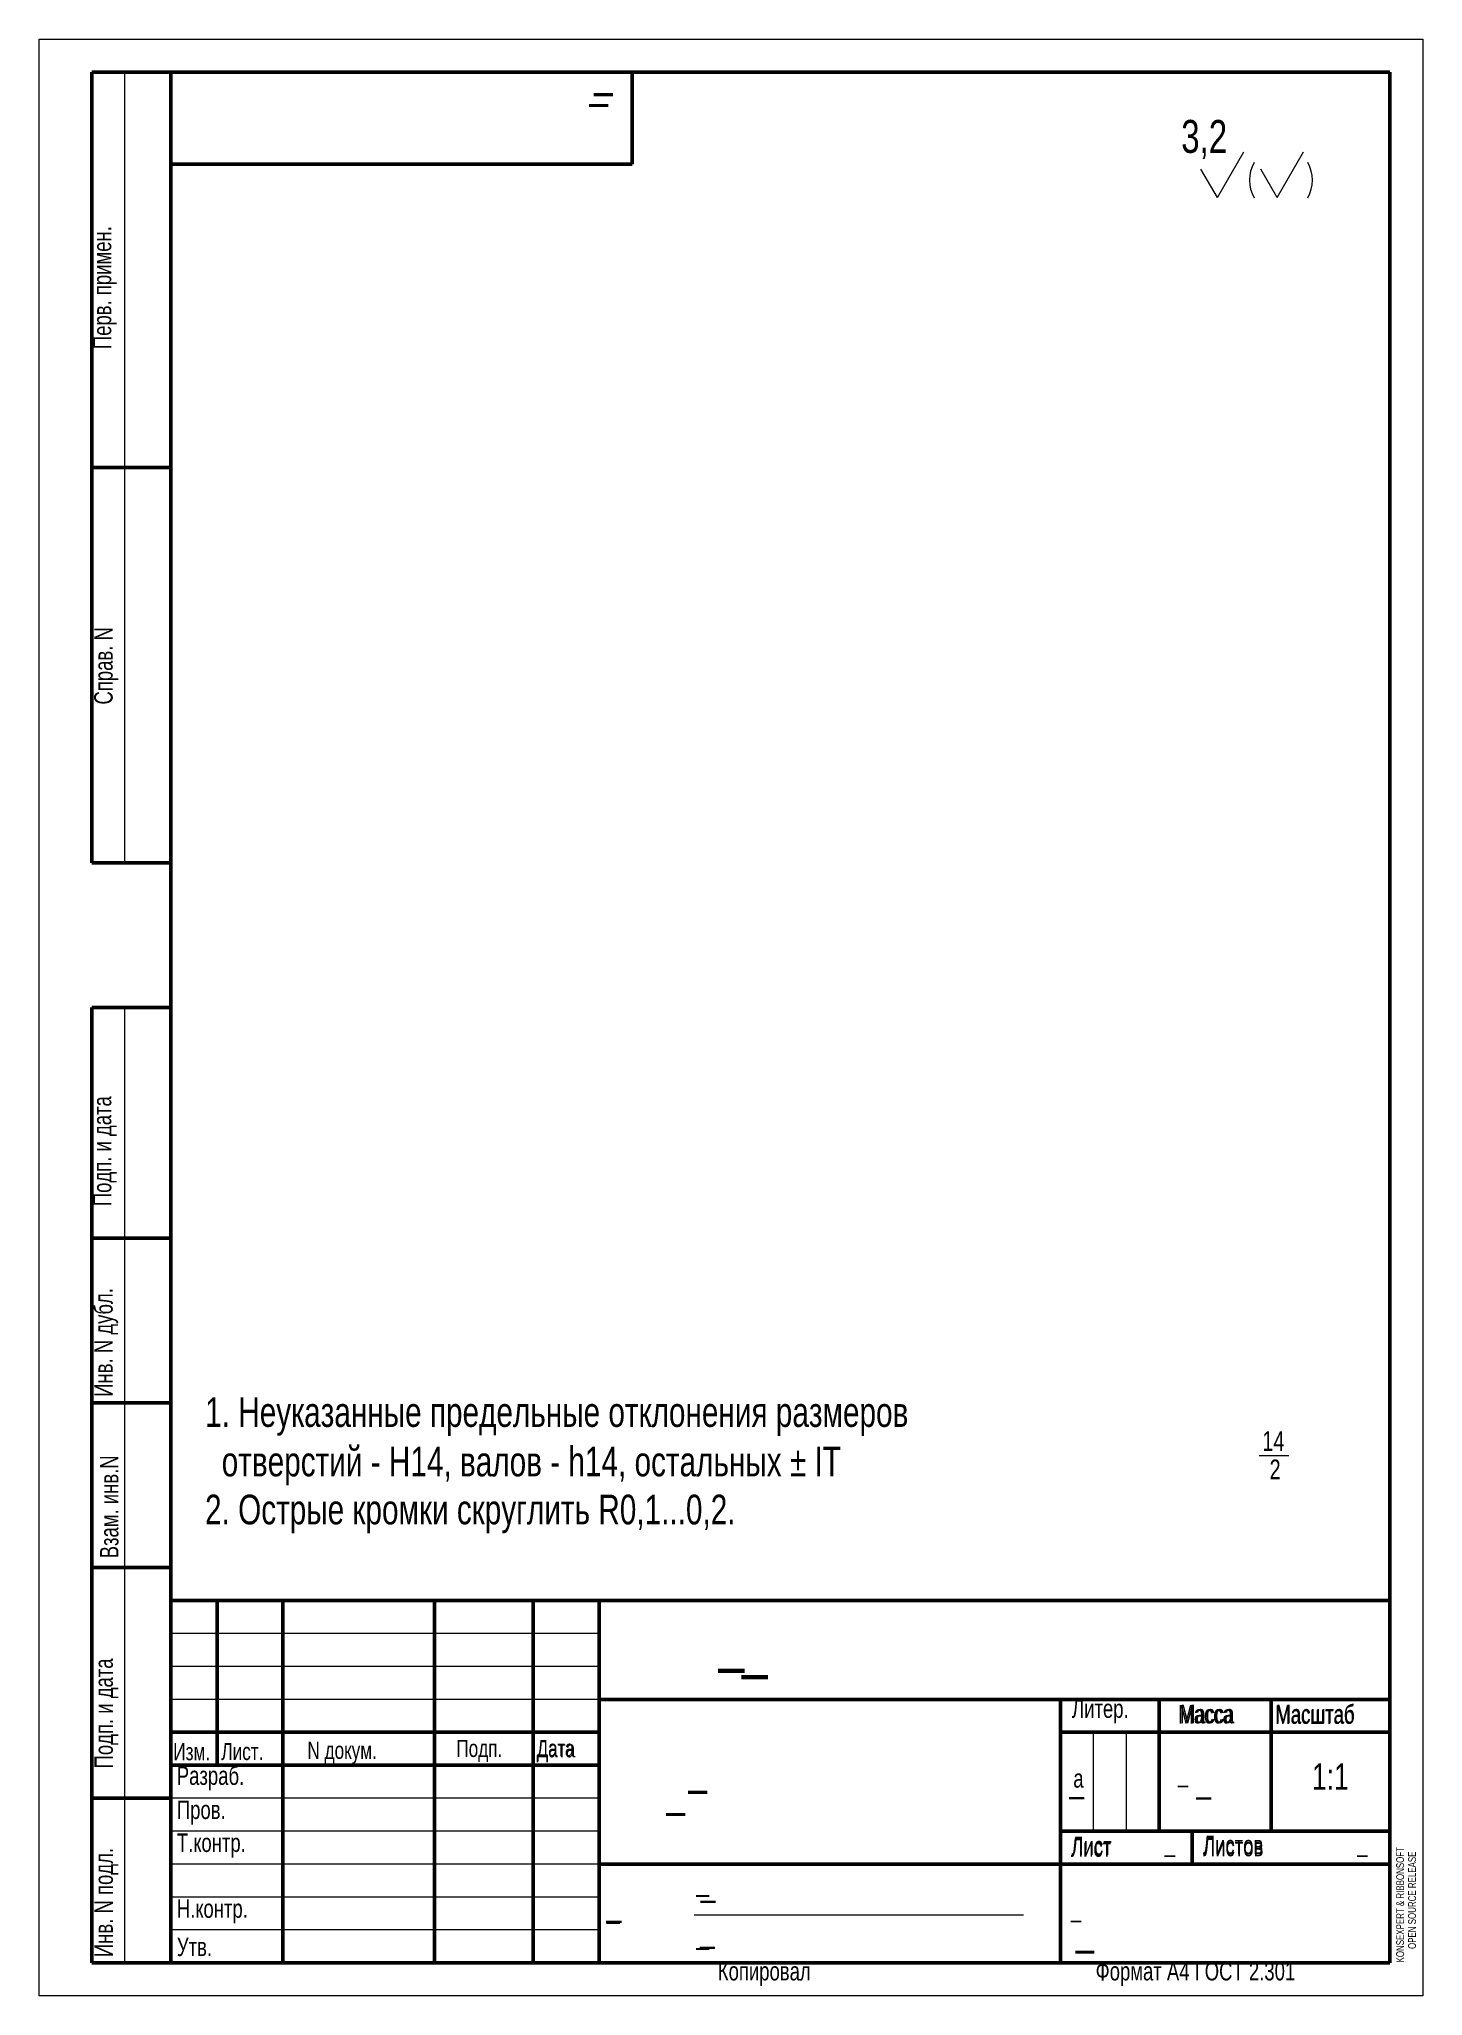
# Model space of a CAD drawing. Header units: millimetres. Extents: x 0 to 210, y 0 to 297.
import ezdxf

# ---------------------------------------------------------------- set-up
doc = ezdxf.new("R2010")
doc.units = ezdxf.units.MM
doc.layers.get('0').update_dxf_attribs({"linetype": 'CONTINUOUS'})
doc.styles.get("Standard").update_dxf_attribs({"font": 'txt', "width": 0.75})

msp = doc.modelspace()

# ---------------------------------------------------------------- linework, layer by layer
at = {"linetype": 'CONTINUOUS', "lineweight": 18}
for p, q in [((0, 297), (210, 297)), ((0, 0), (0, 297)), ((210, 297), (210, 0)), ((13, 172), (13, 292)), ((178.82, 272.94), (182.82, 279.87)), ((187.89, 272.94), (191.89, 279.87)), ((178.82, 272.94), (176.32, 277.27)), ((187.89, 272.94), (185.39, 277.27)), ((13, 5), (13, 150)), ((85, 55), (20, 55)), ((85, 50), (20, 50)), ((85, 45), (20, 45)), ((160, 25), (160, 40)), ((165, 25), (165, 40)), ((85, 30), (20, 30)), ((85, 25), (20, 25)), ((85, 20), (20, 20)), ((85, 15), (20, 15)), ((99.41, 12.32), (149.41, 12.32)), ((85, 10), (20, 10)), ((210, 0), (0, 0))]:
    msp.add_line(p, q, dxfattribs=at)
at = {"linetype": 'CONTINUOUS', "lineweight": 50}
for p, q in [((20, 292), (8, 292)), ((8, 172), (8, 292)), ((20, 292), (205, 292)), ((20, 5), (20, 292)), ((90, 278), (90, 292)), ((205, 292), (205, 5)), ((20, 278), (90, 278)), ((20, 232), (8, 232)), ((20, 172), (8, 172)), ((20, 150), (8, 150)), ((8, 5), (8, 150)), ((20, 115), (8, 115)), ((20, 90), (8, 90)), ((20, 65), (8, 65)), ((205, 60), (20, 60)), ((27, 35), (27, 60)), ((37, 5), (37, 60)), ((60, 5), (60, 60)), ((75, 5), (75, 60)), ((85, 5), (85, 60)), ((205, 45), (85, 45)), ((155, 5), (155, 45)), ((170, 25), (170, 45)), ((187, 25), (187, 45)), ((85, 40), (20, 40)), ((205, 40), (155, 40)), ((85, 35), (20, 35)), ((20, 30), (8, 30)), ((205, 25), (155, 25)), ((175, 20), (175, 25)), ((205, 20), (85, 20)), ((20, 5), (8, 5)), ((205, 5), (20, 5))]:
    msp.add_line(p, q, dxfattribs=at)
at = {"color": 7, "linetype": 'CONTINUOUS', "lineweight": 18}
msp.add_line((185.14, 82), (189.65, 82), dxfattribs=at)
at = {"linetype": 'CONTINUOUS', "lineweight": 18}
for centre, start, end in [((189.01, 275.59), 149.9899, 210.0101), ((187.91, 275.59), 329.9899, 30.0101)]:
    msp.add_arc(centre, 5.33, start, end, dxfattribs=at)

# ---------------------------------------------------------------- texts
at = {"linetype": 'CONTINUOUS', "lineweight": 18, "width": 100}
for s, insert, char_height, attachment_point, rotation in [('_', (87.01, 288.8), 5, 7, 180), ('_', (86.29, 287.17), 5, 7, 180), ('Перв.\\~примен.', (11.79, 249.95), 2.8, 7, 90), ('Справ.\\~N', (12, 196), 2.8, 7, 90), ('Подп.\\~и\\~дата', (11.76, 119.86), 2.8, 7, 90), ('Инв.\\~N\\~дубл.', (12, 90.93), 2.8, 7, 90), ('Взам.\\~инв.N', (9.23, 66.41), 2.8, 1, 90), ('Подп.\\~и\\~дата', (12, 34.52), 2.8, 7, 90), ('Инв.\\~N\\~подл.', (12, 5.88), 2.8, 7, 90), ('KONSEXPERT\\~&\\~RIBBONSOFT', (205.95, 5.07), 1.2, 1, 90), ('OPEN\\~SOURCE\\~RELEASE', (207.76, 7.12), 1.2, 1, 90)]:
    msp.add_mtext(s, dxfattribs=dict(at, insert=insert, char_height=char_height, attachment_point=attachment_point, rotation=rotation))
for s, insert, char_height, attachment_point in [('3,2', (173.33, 284.73), 5, 1), ('1.\\~Неуказанные\\~предельные\\~отклонения\\~размеров\\P\\~\\~отверстий\\~-\\~Н14,\\~валов\\~-\\~h14,\\~остальных\\~%%p\\~IT', (25.2, 90.86), 4.5, 1), ('14', (185.64, 82.71), 3, 7), ('2', (186.74, 78.41), 3, 7), ('2.\\~Острые\\~кромки\\~скруглить\\~R0,1...0,2.', (25.18, 76.07), 4.5, 1), ('_', (103.11, 49.01), 7, 7), ('_', (106.65, 48.05), 7, 7), ('Литер.', (156.75, 41.35), 2.8, 7), ('Масса', (172.88, 41.3), 2.8, 7), ('Масса', (173.14, 41.35), 2.8, 7), ('Масштаб', (187.58, 41.24), 2.8, 7), ('Масштаб', (187.66, 41.35), 2.8, 7), ('Подп.', (63.31, 38.86), 2.6, 1), ('Дата', (75.5, 38.8), 2.6, 1), ('Дата', (75.55, 38.86), 2.5, 1), ('Изм.', (20.36, 38.36), 2.6, 1), ('Лист.', (27.65, 38.39), 2.6, 1), ('N\\~докум.', (40.71, 38.57), 2.6, 1), ('Разраб.', (20.89, 31.18), 2.8, 7), ('а', (156.95, 31.56), 2.8, 7), ('1:1', (193.17, 35.28), 4, 1), ('_', (98.56, 30.66), 5, 7), ('_', (156.37, 34.98), 4, 1), ('_', (172.81, 31.64), 2.8, 7), ('_', (175.63, 34.92), 4, 1), ('Пров.', (20.9, 26), 2.8, 7), ('_', (95.2, 27.31), 5, 7), ('Т.контр.', (20.9, 21), 2.8, 7), ('Лист', (156.59, 21.07), 2.8, 7), ('Лист', (156.68, 21.33), 2.8, 7), ('Листов', (176.62, 21.48), 2.8, 7), ('Листов', (176.65, 21.15), 2.8, 7), ('_', (170.83, 21.07), 2.8, 7), ('_', (200.03, 21.07), 2.8, 7), ('_', (99.73, 15), 3.5, 7), ('Н.контр.', (20.9, 11), 2.8, 7), ('_', (100.39, 14.08), 4, 7), ('_', (86.11, 11.06), 4, 7), ('_', (86.15, 10.93), 3.5, 7), ('_', (156.59, 11.17), 2.8, 7), ('Утв.', (20.9, 6), 2.8, 7), ('_', (99.73, 6.96), 3.5, 7), ('_', (100.3, 7.12), 4, 7), ('_', (157.31, 12.84), 5, 1), ('Копировал', (103, 1.5), 2.8, 7), ('Формат\\~А4\\~ГОСТ\\~2.301', (160.34, 1.5), 2.8, 7)]:
    msp.add_mtext(s, dxfattribs=dict(at, insert=insert, char_height=char_height, attachment_point=attachment_point))

doc.saveas('drawing.dxf')
